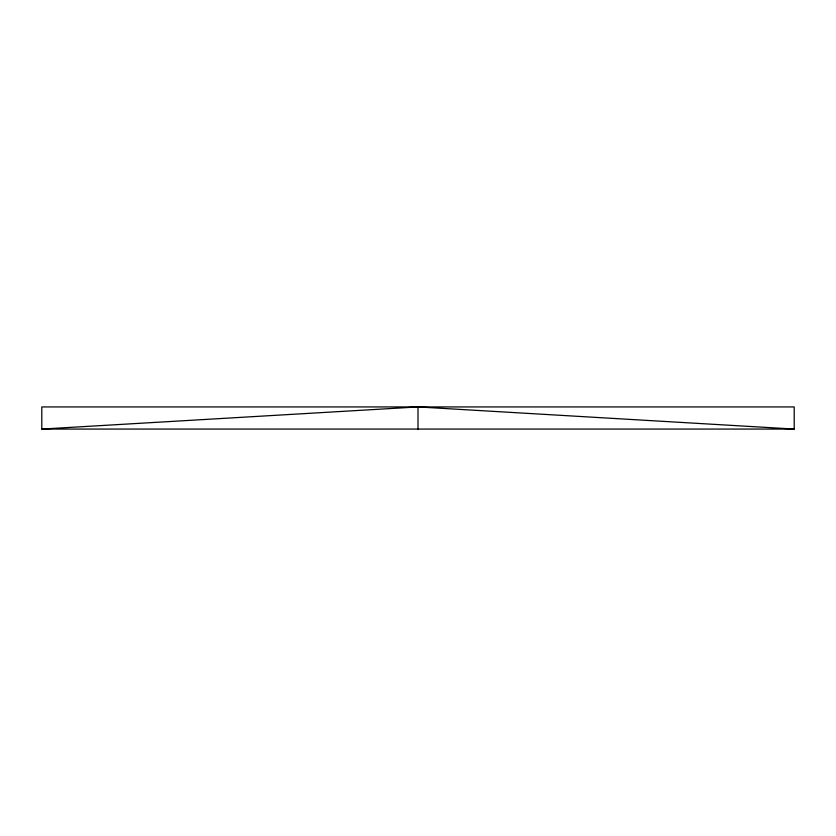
<?xml version="1.0" encoding="UTF-8"?>
<svg xmlns="http://www.w3.org/2000/svg" width="836" height="836" viewBox="0 0 836 836"><rect width="100%" height="100%" fill="white"/><g stroke="black" fill="none" stroke-linecap="round" stroke-linejoin="round"><path stroke-width="1.25" d="M41.8 429.067L418 406.933L794.2 429.067L794.2 406.933L41.8 406.933L41.8 429.067L794.2 429.067M418 406.933L418 429.067"/></g></svg>
